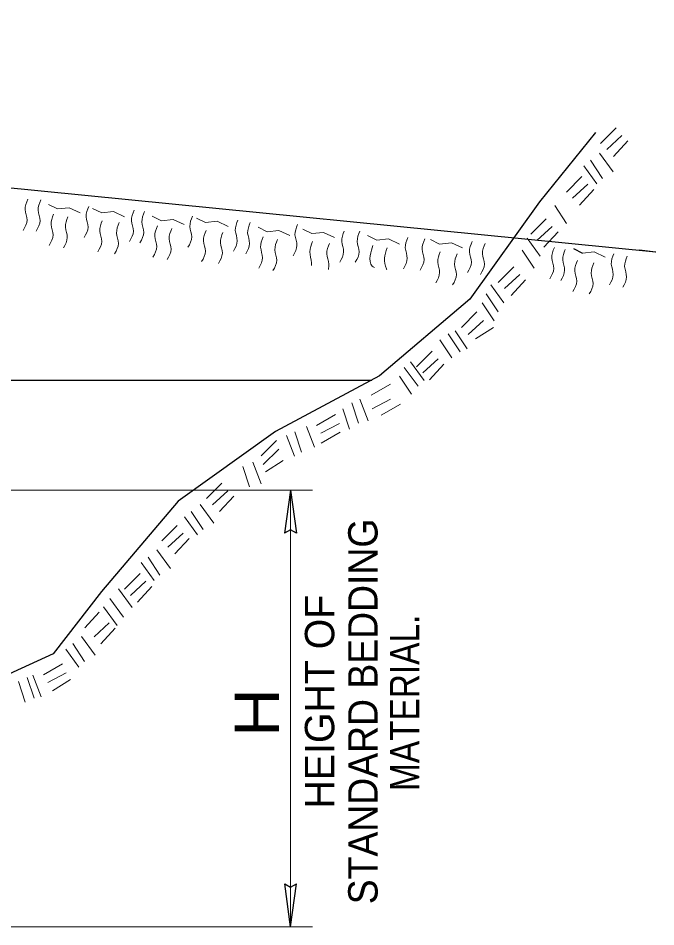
# Model space of a CAD drawing. Extents: x -63 to 307, y 317 to 587.
# Drawn here: x 155.89 to 180.95, y 496.88 to 532.61 of the extents above; entities that cross this region are included whole.
import ezdxf

# ---------------------------------------------------------------- set-up
doc = ezdxf.new("R2010")
doc.units = 0
doc.header["$LTSCALE"] = 0.54
doc.layers.add('1', color=7, linetype='Continuous', lineweight=13)

msp = doc.modelspace()

# ---------------------------------------------------------------- linework, layer by layer
at = {"layer": '1', "lineweight": 25}
for p, q in [((88.4248, 532.6088), (180.952, 523.4167)), ((177.7103, 523.548), (178.0673, 523.3694)), ((180.3064, 523.4992), (180.9423, 523.4181)), ((93.4723, 518.3763), (169.7885, 518.3763)), ((166.592, 514.0457), (166.3603, 512.3598)), ((166.592, 514.0457), (166.8237, 512.3598)), ((166.5937, 496.8813), (166.362, 498.5673)), ((166.5937, 496.8813), (166.8253, 498.5673))]:
    msp.add_line(p, q, dxfattribs=at)
at = {"layer": '1'}
for p, q in [((178.7782, 527.6863), (179.3905, 528.2985)), ((179.0208, 527.4438), (179.6207, 527.9948)), ((179.2893, 527.1753), (179.8525, 527.7875)), ((178.3885, 527.0194), (178.8538, 526.3092)), ((178.7349, 527.2966), (179.2738, 526.5618)), ((178.1202, 526.8028), (178.6343, 526.0928)), ((177.4358, 525.7723), (178.0481, 526.3846)), ((177.6783, 525.5298), (178.2783, 526.0808)), ((177.9469, 525.2613), (178.5101, 525.8736)), ((176.9768, 525.244), (177.4422, 524.5338)), ((158.8104, 525.1317), (159.1674, 524.953)), ((159.1674, 524.953), (159.6265, 525.004)), ((159.6265, 525.004), (160.0601, 524.7999)), ((162.8909, 524.7488), (163.2479, 524.5702)), ((163.2479, 524.5702), (163.707, 524.6212)), ((163.707, 524.6212), (164.1406, 524.4169)), ((176.033, 524.1095), (176.6452, 524.7217)), ((167.0735, 524.3149), (167.4304, 524.1363)), ((167.4304, 524.1363), (167.8895, 524.1873)), ((167.8895, 524.1873), (168.323, 523.9832)), ((176.2753, 523.867), (176.8754, 524.4181)), ((176.5438, 523.5985), (177.1072, 524.2107)), ((172.0975, 523.9067), (172.4545, 523.728)), ((172.4545, 523.728), (172.9137, 523.779)), ((172.9137, 523.779), (173.3472, 523.5748)), ((175.8882, 523.9557), (176.4026, 523.2453)), ((175.7038, 523.4859), (176.1692, 522.7757)), ((178.0673, 523.3694), (178.5264, 523.4203)), ((178.5264, 523.4203), (178.96, 523.2162)), ((174.7597, 522.2215), (175.3722, 522.8337)), ((175.0023, 521.979), (175.6023, 522.53)), ((174.4601, 522.1276), (174.9745, 521.4174)), ((175.2708, 521.7105), (175.8342, 522.3228)), ((174.2873, 521.7735), (174.7528, 521.0633)), ((174.1298, 521.4192), (174.5953, 520.709)), ((173.308, 520.4477), (173.9204, 521.0599)), ((173.5733, 520.1689), (174.1734, 520.72)), ((173.0655, 520.3154), (173.5309, 519.6053)), ((173.8692, 519.9948), (174.5717, 520.4403)), ((172.463, 519.9632), (172.9284, 519.253)), ((172.7899, 520.1973), (173.2553, 519.4871)), ((171.5468, 518.9046), (172.159, 519.5168)), ((171.7893, 518.662), (172.3893, 519.2131)), ((171.0653, 518.8781), (171.6042, 518.1435)), ((171.3093, 519.0977), (171.8481, 518.363)), ((172.0577, 518.3935), (172.621, 519.0059)), ((170.8799, 518.5322), (171.3451, 517.8218)), ((168.8359, 518.3763), (169.7713, 518.3763)), ((169.7671, 517.7818), (170.5169, 518.2148)), ((168.9973, 517.4858), (169.2628, 516.6794)), ((169.3145, 517.6288), (169.6448, 516.7796)), ((169.7973, 517.2503), (170.5196, 517.6273)), ((170.1608, 516.9943), (170.9106, 517.4273)), ((167.6148, 516.5921), (168.3647, 517.0251)), ((168.6429, 517.2496), (168.9085, 516.4431)), ((167.7881, 516.289), (168.5103, 516.666)), ((166.7574, 516.3498), (167.0231, 515.5431)), ((167.2243, 516.5568), (167.5374, 515.7377)), ((167.7987, 515.892), (168.5485, 516.325)), ((165.4318, 515.3967), (166.0443, 516.009)), ((166.4369, 516.2023), (166.7501, 515.3833)), ((165.5175, 515.0543), (166.1299, 515.6665)), ((165.6056, 514.7648), (166.3083, 515.2103)), ((164.7135, 514.9813), (164.9792, 514.1748)), ((165.1119, 515.1459), (165.4422, 514.2968)), ((163.2845, 513.7169), (163.8969, 514.3292)), ((145.8077, 514.046), (167.459, 514.046)), ((163.527, 513.4743), (164.1271, 514.0255)), ((163.7955, 513.2058), (164.3589, 513.8181)), ((166.5928, 514.046), (166.5928, 496.8809)), ((163.0333, 513.4918), (163.5723, 512.757)), ((162.687, 513.2145), (163.1523, 512.5043)), ((162.4184, 512.998), (162.933, 512.2878)), ((161.5265, 512.0539), (162.1388, 512.6664)), ((161.7689, 511.8115), (162.369, 512.3627)), ((162.0374, 511.5431), (162.6008, 512.1554)), ((161.3359, 511.699), (161.8748, 510.9642)), ((160.9895, 511.4218), (161.4548, 510.7116)), ((160.7211, 511.2053), (161.2354, 510.4951)), ((160.0628, 510.1575), (160.6752, 510.7698)), ((160.3053, 509.915), (160.9054, 510.466)), ((160.5738, 509.6467), (161.1372, 510.2588)), ((159.8319, 510.1672), (160.3708, 509.4325)), ((159.49, 509.7893), (160.0288, 509.0545)), ((158.5062, 508.6396), (159.0696, 509.2519)), ((159.238, 509.4653), (159.7768, 508.7307)), ((158.8677, 508.2783), (159.4678, 508.8292)), ((159.1362, 508.0098), (159.6995, 508.622)), ((158.3741, 508.2955), (158.9129, 507.5608)), ((157.7592, 507.8019), (158.2736, 507.0916)), ((158.0277, 508.0183), (158.493, 507.308)), ((156.8757, 506.7887), (157.6257, 507.2215)), ((156.2436, 506.6847), (156.509, 505.8782)), ((156.4648, 506.7704), (156.795, 505.9212)), ((157.049, 506.4855), (157.7713, 506.8623)), ((155.8926, 506.5227), (156.1581, 505.7163)), ((157.2395, 506.1563), (157.9421, 506.6018)), ((145.8077, 496.8809), (167.459, 496.8809))]:
    msp.add_line(p, q, dxfattribs=at)
at = {"layer": '1', "lineweight": 25}
for points in [[(178.579, 528.1193), (176.3793, 525.3826), (173.6425, 521.5547), (170.0917, 518.5408), (166.004, 516.3583), (162.176, 513.6216), (159.1622, 510.0708), (157.2568, 507.6114), (154.243, 506.243), (151.2291, 504.8747), (147.6783, 502.9519), (145.9691, 502.2705)], [(166.8237, 512.3598), (166.5897, 512.4902), (166.3603, 512.3598)], [(166.362, 498.5673), (166.5961, 498.4368), (166.8253, 498.5673)]]:
    msp.add_lwpolyline(points, dxfattribs=at)
at = {"layer": '1'}
for points in [[(157.0762, 525.2848), (157.4331, 525.1062), (157.8923, 525.1572), (158.3258, 524.953)], [(161.1567, 524.8253), (161.5137, 524.6468), (161.9728, 524.6978), (162.4063, 524.4935)], [(165.3138, 524.3913), (165.6707, 524.2128), (166.1298, 524.2638), (166.5633, 524.0596)], [(169.6238, 524.0596), (169.9808, 523.881), (170.4398, 523.932), (170.8734, 523.7278)]]:
    msp.add_lwpolyline(points, dxfattribs=at)
for points in [[(156.26, 525.4891), (156.158, 525.0807), (156.2345, 524.6723), (156.0815, 524.2639)], [(156.7701, 525.4635), (156.6681, 525.0551), (156.7446, 524.6468), (156.5915, 524.2383)], [(158.6573, 525.2083), (158.5553, 524.8), (158.6318, 524.3916), (158.4788, 523.9833)], [(157.2802, 524.902), (157.1782, 524.4936), (157.2547, 524.0853), (157.1017, 523.6768)], [(160.4425, 525.0552), (160.3406, 524.6468), (160.417, 524.2384), (160.264, 523.8301)], [(160.8507, 525.004), (160.7487, 524.5957), (160.8252, 524.1873), (160.6721, 523.7789)], [(157.8412, 524.8), (157.7392, 524.3916), (157.8157, 523.9833), (157.6627, 523.5748)], [(159.1928, 524.6468), (159.0909, 524.2384), (159.1674, 523.8301), (159.0143, 523.4217)], [(159.8559, 524.5703), (159.754, 524.1618), (159.8304, 523.7535), (159.6774, 523.3451)], [(162.7378, 524.8255), (162.6358, 524.4171), (162.7123, 524.0088), (162.5593, 523.6003)], [(164.523, 524.6723), (164.4211, 524.2639), (164.4975, 523.8556), (164.3445, 523.4472)], [(165.0077, 524.5701), (164.9057, 524.1618), (164.9822, 523.7533), (164.8291, 523.345)], [(166.8693, 524.4936), (166.7674, 524.0853), (166.8438, 523.6768), (166.6908, 523.2685)], [(161.3607, 524.4425), (161.2588, 524.0342), (161.3352, 523.6258), (161.1822, 523.2174)], [(161.9217, 524.3405), (161.8198, 523.9322), (161.8962, 523.5238), (161.7432, 523.1154)], [(163.2734, 524.2639), (163.1714, 523.8556), (163.2479, 523.4472), (163.0948, 523.0388)], [(163.9364, 524.1873), (163.8345, 523.779), (163.9109, 523.3706), (163.7579, 522.9623)], [(168.7055, 524.2384), (168.6035, 523.8301), (168.68, 523.4217), (168.527, 523.0133)], [(169.3177, 524.2383), (169.2157, 523.8299), (169.2922, 523.4215), (169.1392, 523.0132)], [(165.5178, 524.0086), (165.4158, 523.6002), (165.4923, 523.1918), (165.3393, 522.7834)], [(166.0788, 523.9066), (165.9768, 523.4982), (166.0533, 523.0898), (165.9003, 522.6814)], [(167.4559, 523.8301), (167.354, 523.4217), (167.4177, 522.9878), (167.4177, 522.8856)], [(171.2048, 523.9832), (171.1029, 523.5748), (171.1794, 523.1664), (171.0263, 522.758)], [(171.8679, 523.9321), (171.766, 523.5237), (171.8424, 523.1153), (171.6894, 522.7069)], [(173.7297, 523.8302), (173.6277, 523.4218), (173.7042, 523.0134), (173.5511, 522.605)], [(168.119, 523.7535), (168.017, 523.3451), (168.0935, 522.9368), (168.0808, 522.7325)], [(169.8278, 523.6768), (169.7258, 523.2684), (169.8023, 522.86), (169.8914, 522.809)], [(170.3888, 523.5748), (170.2868, 523.1664), (170.3633, 522.758), (170.3761, 522.7325)], [(172.48, 523.4218), (172.378, 523.0134), (172.4545, 522.605), (172.3015, 522.1967)], [(174.2397, 523.7536), (174.1377, 523.3452), (174.2142, 522.9368), (174.0612, 522.5284)], [(176.9624, 523.5863), (176.8605, 523.1779), (176.9369, 522.7696), (176.7839, 522.3612)], [(177.3925, 523.5146), (177.2905, 523.1063), (177.367, 522.6978), (177.2139, 522.2895)], [(173.1431, 523.3452), (173.0411, 522.9368), (173.1176, 522.5284), (172.9645, 522.1201)], [(177.8702, 523.0843), (177.7682, 522.6759), (177.8447, 522.2675), (177.6916, 521.8592)], [(179.303, 523.3473), (179.2011, 522.9388), (179.2776, 522.5305), (179.1245, 522.1221)], [(179.8285, 523.2516), (179.7266, 522.8433), (179.803, 522.4348), (179.65, 522.0265)], [(178.5149, 522.9887), (178.413, 522.5803), (178.4894, 522.1719), (178.3364, 521.7635)]]:
    msp.add_spline(points, degree=3, dxfattribs=at)

# ---------------------------------------------------------------- texts
for s, height, width, p in [('STANDARD BEDDING', 1.155, 0.95, (170.0137, 497.7676)), ('MATERIAL.', 1.155, 0.85, (171.6515, 502.2235)), ('H', 1.733, 1.15, (166.1332, 504.3428))]:
    msp.add_text(s, height=height, rotation=90, dxfattribs=dict(at, width=width)).set_placement(p)
msp.add_text('HEIGHT OF', height=1.155, rotation=90, dxfattribs=at).set_placement((168.3109, 501.5296))

doc.saveas('drawing.dxf')
